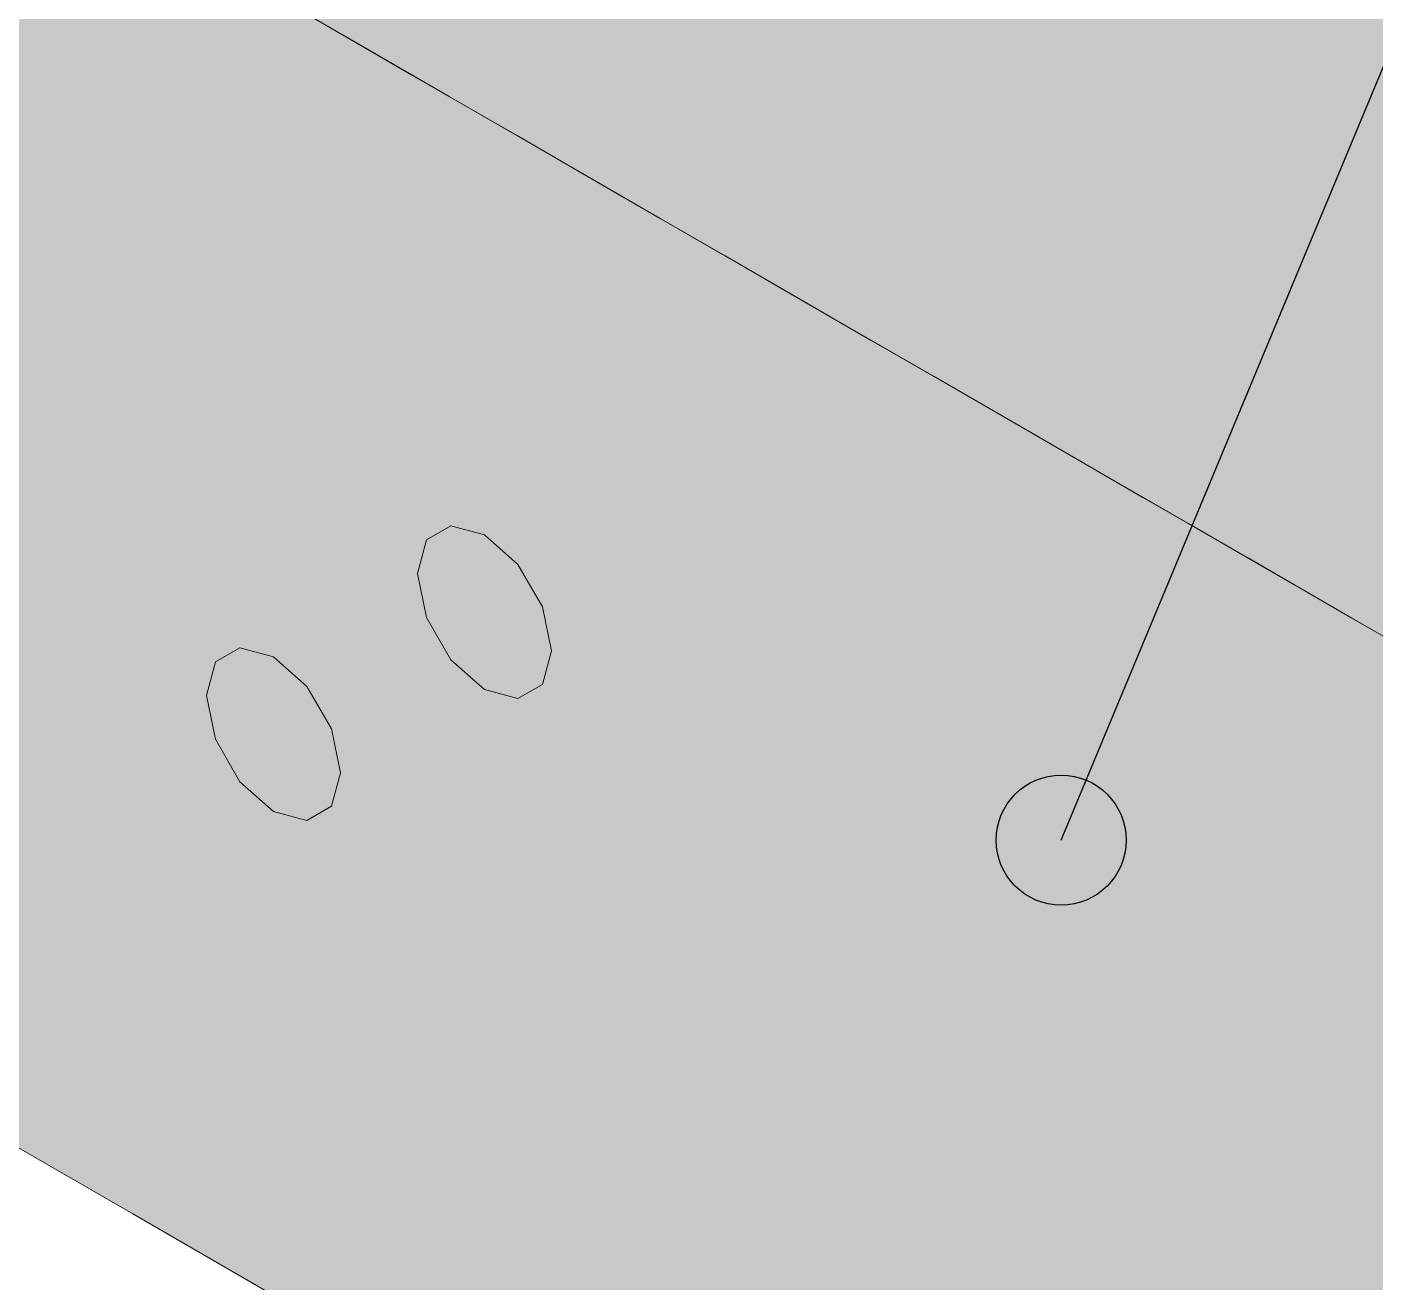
# Model space of a CAD drawing. Header units: metres. Extents: x 349021 to 349543, y 9281040 to 9281959.
# Drawn here: x 349202.7938 to 349202.9598, y 9281042.1886 to 9281042.3431 of the extents above; entities that cross this region are included whole.
import ezdxf

# ---------------------------------------------------------------- set-up
doc = ezdxf.new("R2010")
doc.units = ezdxf.units.M
doc.header["$LTSCALE"] = 0.25
doc.layers.add('ISO-3D', color=7, linetype='CONTINUOUS', lineweight=13)
doc.layers.add('ISO-3D-ARISTAS', color=250, linetype='CONTINUOUS', lineweight=13)
doc.layers.add('LLAMADAS-NUM', color=30, linetype='CONTINUOUS', lineweight=25, true_color=0xc05014)

msp = doc.modelspace()

# ---------------------------------------------------------------- linework, layer by layer
at = {"layer": 'ISO-3D', "true_color": 0xafa288}
for points in [[(349202.7938, 9281042.3495), (349202.80679, 9281042.342), (349202.7938, 9281042.3645), (349202.80679, 9281042.357)], [(349202.78081, 9281042.342), (349202.7938, 9281042.3345), (349202.78081, 9281042.357), (349202.7938, 9281042.3495)], [(349202.80679, 9281042.342), (349202.81978, 9281042.3345), (349202.80679, 9281042.357), (349202.81978, 9281042.3495)], [(349202.7938, 9281042.3345), (349202.80679, 9281042.327), (349202.7938, 9281042.3495), (349202.80679, 9281042.342)], [(349202.81978, 9281042.3345), (349202.83277, 9281042.327), (349202.81978, 9281042.3495), (349202.83277, 9281042.342)], [(349202.78081, 9281042.327), (349202.7938, 9281042.3195), (349202.78081, 9281042.342), (349202.7938, 9281042.3345)], [(349202.80679, 9281042.327), (349202.81978, 9281042.3195), (349202.80679, 9281042.342), (349202.81978, 9281042.3345)], [(349202.83277, 9281042.327), (349202.84576, 9281042.3195), (349202.83277, 9281042.342), (349202.84576, 9281042.3345)], [(349202.7938, 9281042.3195), (349202.80679, 9281042.312), (349202.7938, 9281042.3345), (349202.80679, 9281042.327)], [(349202.81978, 9281042.3195), (349202.83277, 9281042.312), (349202.81978, 9281042.3345), (349202.83277, 9281042.327)], [(349202.84576, 9281042.3195), (349202.85875, 9281042.312), (349202.84576, 9281042.3345), (349202.85875, 9281042.327)], [(349202.78081, 9281042.312), (349202.7938, 9281042.3045), (349202.78081, 9281042.327), (349202.7938, 9281042.3195)], [(349202.80679, 9281042.312), (349202.81978, 9281042.3045), (349202.80679, 9281042.327), (349202.81978, 9281042.3195)], [(349202.83277, 9281042.312), (349202.84576, 9281042.3045), (349202.83277, 9281042.327), (349202.84576, 9281042.3195)], [(349202.85875, 9281042.312), (349202.87174, 9281042.3045), (349202.85875, 9281042.327), (349202.87174, 9281042.3195)], [(349202.7938, 9281042.3045), (349202.80679, 9281042.297), (349202.7938, 9281042.3195), (349202.80679, 9281042.312)], [(349202.81978, 9281042.3045), (349202.83277, 9281042.297), (349202.81978, 9281042.3195), (349202.83277, 9281042.312)], [(349202.84576, 9281042.3045), (349202.85875, 9281042.297), (349202.84576, 9281042.3195), (349202.85875, 9281042.312)], [(349202.87174, 9281042.3045), (349202.88473, 9281042.297), (349202.87174, 9281042.3195), (349202.88473, 9281042.312)], [(349202.78081, 9281042.29771), (349202.7938, 9281042.29021), (349202.78081, 9281042.312), (349202.7938, 9281042.3045)], [(349202.80679, 9281042.297), (349202.81978, 9281042.2895), (349202.80679, 9281042.312), (349202.81978, 9281042.3045)], [(349202.83277, 9281042.297), (349202.84576, 9281042.2895), (349202.83277, 9281042.312), (349202.84576, 9281042.3045)], [(349202.85875, 9281042.297), (349202.87174, 9281042.2895), (349202.85875, 9281042.312), (349202.87174, 9281042.3045)], [(349202.88473, 9281042.297), (349202.89772, 9281042.2895), (349202.88473, 9281042.312), (349202.89772, 9281042.3045)], [(349202.7938, 9281042.29021), (349202.80679, 9281042.28271), (349202.7938, 9281042.3045), (349202.80679, 9281042.297)], [(349202.81978, 9281042.2895), (349202.83277, 9281042.282), (349202.81978, 9281042.3045), (349202.83277, 9281042.297)], [(349202.84576, 9281042.2895), (349202.85875, 9281042.282), (349202.84576, 9281042.3045), (349202.85875, 9281042.297)], [(349202.87174, 9281042.2895), (349202.88473, 9281042.282), (349202.87174, 9281042.3045), (349202.88473, 9281042.297)], [(349202.89772, 9281042.2895), (349202.91071, 9281042.282), (349202.89772, 9281042.3045), (349202.91071, 9281042.297)], [(349202.78081, 9281042.28343), (349202.7938, 9281042.27593), (349202.78081, 9281042.29771), (349202.7938, 9281042.29021)], [(349202.80679, 9281042.28271), (349202.81978, 9281042.27521), (349202.80679, 9281042.297), (349202.81978, 9281042.2895)], [(349202.83277, 9281042.282), (349202.84576, 9281042.2745), (349202.83277, 9281042.297), (349202.84576, 9281042.2895)], [(349202.85875, 9281042.282), (349202.87174, 9281042.2745), (349202.85875, 9281042.297), (349202.87174, 9281042.2895)], [(349202.88473, 9281042.282), (349202.89772, 9281042.2745), (349202.88473, 9281042.297), (349202.89772, 9281042.2895)], [(349202.91071, 9281042.282), (349202.9237, 9281042.2745), (349202.91071, 9281042.297), (349202.9237, 9281042.2895)], [(349202.7938, 9281042.27593), (349202.80679, 9281042.26843), (349202.7938, 9281042.29021), (349202.80679, 9281042.28271)], [(349202.81978, 9281042.27521), (349202.83277, 9281042.26771), (349202.81978, 9281042.2895), (349202.83277, 9281042.282)], [(349202.84576, 9281042.2745), (349202.85875, 9281042.267), (349202.84576, 9281042.2895), (349202.85875, 9281042.282)], [(349202.87174, 9281042.2745), (349202.88473, 9281042.267), (349202.87174, 9281042.2895), (349202.88473, 9281042.282)], [(349202.89772, 9281042.2745), (349202.91071, 9281042.267), (349202.89772, 9281042.2895), (349202.91071, 9281042.282)], [(349202.9237, 9281042.2745), (349202.93669, 9281042.267), (349202.9237, 9281042.2895), (349202.93669, 9281042.282)], [(349202.78081, 9281042.26914), (349202.7938, 9281042.26164), (349202.78081, 9281042.28343), (349202.7938, 9281042.27593)], [(349202.80679, 9281042.26843), (349202.81978, 9281042.26093), (349202.80679, 9281042.28271), (349202.81978, 9281042.27521)], [(349202.83277, 9281042.26771), (349202.84576, 9281042.26021), (349202.83277, 9281042.282), (349202.84576, 9281042.2745)], [(349202.85875, 9281042.267), (349202.87174, 9281042.2595), (349202.85875, 9281042.282), (349202.87174, 9281042.2745)], [(349202.88473, 9281042.267), (349202.89772, 9281042.2595), (349202.88473, 9281042.282), (349202.89772, 9281042.2745)], [(349202.91071, 9281042.267), (349202.9237, 9281042.2595), (349202.91071, 9281042.282), (349202.9237, 9281042.2745)], [(349202.93669, 9281042.267), (349202.94969, 9281042.2595), (349202.93669, 9281042.282), (349202.94969, 9281042.2745)], [(349202.7938, 9281042.26164), (349202.80679, 9281042.25414), (349202.7938, 9281042.27593), (349202.80679, 9281042.26843)], [(349202.81978, 9281042.26093), (349202.83277, 9281042.25343), (349202.81978, 9281042.27521), (349202.83277, 9281042.26771)], [(349202.84576, 9281042.26021), (349202.85875, 9281042.25271), (349202.84576, 9281042.2745), (349202.85875, 9281042.267)], [(349202.87174, 9281042.2595), (349202.88473, 9281042.252), (349202.87174, 9281042.2745), (349202.88473, 9281042.267)], [(349202.89772, 9281042.2595), (349202.91071, 9281042.252), (349202.89772, 9281042.2745), (349202.91071, 9281042.267)], [(349202.9237, 9281042.2595), (349202.93669, 9281042.252), (349202.9237, 9281042.2745), (349202.93669, 9281042.267)], [(349202.94969, 9281042.2595), (349202.96268, 9281042.252), (349202.94969, 9281042.2745), (349202.96268, 9281042.267)], [(349202.78081, 9281042.25486), (349202.7938, 9281042.24736), (349202.78081, 9281042.26914), (349202.7938, 9281042.26164)], [(349202.80679, 9281042.25414), (349202.81978, 9281042.24664), (349202.80679, 9281042.26843), (349202.81978, 9281042.26093)], [(349202.83277, 9281042.25343), (349202.84576, 9281042.24593), (349202.83277, 9281042.26771), (349202.84576, 9281042.26021)], [(349202.85875, 9281042.25271), (349202.87174, 9281042.24521), (349202.85875, 9281042.267), (349202.87174, 9281042.2595)], [(349202.88473, 9281042.252), (349202.89772, 9281042.2445), (349202.88473, 9281042.267), (349202.89772, 9281042.2595)], [(349202.91071, 9281042.252), (349202.9237, 9281042.2445), (349202.91071, 9281042.267), (349202.9237, 9281042.2595)], [(349202.93669, 9281042.252), (349202.94969, 9281042.2445), (349202.93669, 9281042.267), (349202.94969, 9281042.2595)], [(349202.7938, 9281042.24736), (349202.80679, 9281042.23986), (349202.7938, 9281042.26164), (349202.80679, 9281042.25414)], [(349202.81978, 9281042.24664), (349202.83277, 9281042.23914), (349202.81978, 9281042.26093), (349202.83277, 9281042.25343)], [(349202.84576, 9281042.24593), (349202.85875, 9281042.23843), (349202.84576, 9281042.26021), (349202.85875, 9281042.25271)], [(349202.87174, 9281042.24521), (349202.88473, 9281042.23771), (349202.87174, 9281042.2595), (349202.88473, 9281042.252)], [(349202.89772, 9281042.2445), (349202.91071, 9281042.237), (349202.89772, 9281042.2595), (349202.91071, 9281042.252)], [(349202.9237, 9281042.2445), (349202.93669, 9281042.237), (349202.9237, 9281042.2595), (349202.93669, 9281042.252)], [(349202.94969, 9281042.2445), (349202.96268, 9281042.237), (349202.94969, 9281042.2595), (349202.96268, 9281042.252)], [(349202.78081, 9281042.24057), (349202.7938, 9281042.23307), (349202.78081, 9281042.25486), (349202.7938, 9281042.24736)], [(349202.80679, 9281042.23986), (349202.81978, 9281042.23236), (349202.80679, 9281042.25414), (349202.81978, 9281042.24664)], [(349202.83277, 9281042.23914), (349202.84576, 9281042.23164), (349202.83277, 9281042.25343), (349202.84576, 9281042.24593)], [(349202.85875, 9281042.23843), (349202.87174, 9281042.23093), (349202.85875, 9281042.25271), (349202.87174, 9281042.24521)], [(349202.88473, 9281042.23771), (349202.89772, 9281042.23021), (349202.88473, 9281042.252), (349202.89772, 9281042.2445)], [(349202.91071, 9281042.237), (349202.9237, 9281042.2295), (349202.91071, 9281042.252), (349202.9237, 9281042.2445)], [(349202.93669, 9281042.237), (349202.94969, 9281042.2295), (349202.93669, 9281042.252), (349202.94969, 9281042.2445)], [(349202.7938, 9281042.23307), (349202.80679, 9281042.22557), (349202.7938, 9281042.24736), (349202.80679, 9281042.23986)], [(349202.81978, 9281042.23236), (349202.83277, 9281042.22486), (349202.81978, 9281042.24664), (349202.83277, 9281042.23914)], [(349202.84576, 9281042.23164), (349202.85875, 9281042.22414), (349202.84576, 9281042.24593), (349202.85875, 9281042.23843)], [(349202.87174, 9281042.23093), (349202.88473, 9281042.22343), (349202.87174, 9281042.24521), (349202.88473, 9281042.23771)], [(349202.89772, 9281042.23021), (349202.91071, 9281042.22271), (349202.89772, 9281042.2445), (349202.91071, 9281042.237)], [(349202.9237, 9281042.2295), (349202.93669, 9281042.222), (349202.9237, 9281042.2445), (349202.93669, 9281042.237)], [(349202.94969, 9281042.2295), (349202.96268, 9281042.222), (349202.94969, 9281042.2445), (349202.96268, 9281042.237)], [(349202.78081, 9281042.22629), (349202.7938, 9281042.21879), (349202.78081, 9281042.24057), (349202.7938, 9281042.23307)], [(349202.80679, 9281042.22557), (349202.81978, 9281042.21807), (349202.80679, 9281042.23986), (349202.81978, 9281042.23236)], [(349202.83277, 9281042.22486), (349202.84576, 9281042.21736), (349202.83277, 9281042.23914), (349202.84576, 9281042.23164)], [(349202.85875, 9281042.22414), (349202.87174, 9281042.21664), (349202.85875, 9281042.23843), (349202.87174, 9281042.23093)], [(349202.88473, 9281042.22343), (349202.89772, 9281042.21593), (349202.88473, 9281042.23771), (349202.89772, 9281042.23021)], [(349202.91071, 9281042.22271), (349202.9237, 9281042.21521), (349202.91071, 9281042.237), (349202.9237, 9281042.2295)], [(349202.93669, 9281042.222), (349202.94969, 9281042.2145), (349202.93669, 9281042.237), (349202.94969, 9281042.2295)], [(349202.7938, 9281042.21879), (349202.80679, 9281042.21129), (349202.7938, 9281042.23307), (349202.80679, 9281042.22557)], [(349202.81978, 9281042.21807), (349202.83277, 9281042.21057), (349202.81978, 9281042.23236), (349202.83277, 9281042.22486)], [(349202.84576, 9281042.21736), (349202.85875, 9281042.20986), (349202.84576, 9281042.23164), (349202.85875, 9281042.22414)], [(349202.87174, 9281042.21664), (349202.88473, 9281042.20914), (349202.87174, 9281042.23093), (349202.88473, 9281042.22343)], [(349202.89772, 9281042.21593), (349202.91071, 9281042.20843), (349202.89772, 9281042.23021), (349202.91071, 9281042.22271)], [(349202.9237, 9281042.21521), (349202.93669, 9281042.20771), (349202.9237, 9281042.2295), (349202.93669, 9281042.222)], [(349202.94969, 9281042.2145), (349202.96268, 9281042.207), (349202.94969, 9281042.2295), (349202.96268, 9281042.222)], [(349202.78081, 9281042.212), (349202.7938, 9281042.2045), (349202.78081, 9281042.22629), (349202.7938, 9281042.21879)], [(349202.80679, 9281042.21129), (349202.81978, 9281042.20379), (349202.80679, 9281042.22557), (349202.81978, 9281042.21807)], [(349202.83277, 9281042.21057), (349202.84576, 9281042.20307), (349202.83277, 9281042.22486), (349202.84576, 9281042.21736)], [(349202.85875, 9281042.20986), (349202.87174, 9281042.20236), (349202.85875, 9281042.22414), (349202.87174, 9281042.21664)], [(349202.88473, 9281042.20914), (349202.89772, 9281042.20164), (349202.88473, 9281042.22343), (349202.89772, 9281042.21593)], [(349202.91071, 9281042.20843), (349202.9237, 9281042.20093), (349202.91071, 9281042.22271), (349202.9237, 9281042.21521)], [(349202.93669, 9281042.20771), (349202.94969, 9281042.20021), (349202.93669, 9281042.222), (349202.94969, 9281042.2145)], [(349202.7938, 9281042.2045), (349202.80679, 9281042.197), (349202.7938, 9281042.21879), (349202.80679, 9281042.21129)], [(349202.81978, 9281042.20379), (349202.83277, 9281042.19629), (349202.81978, 9281042.21807), (349202.83277, 9281042.21057)], [(349202.84576, 9281042.20307), (349202.85875, 9281042.19557), (349202.84576, 9281042.21736), (349202.85875, 9281042.20986)], [(349202.87174, 9281042.20236), (349202.88473, 9281042.19486), (349202.87174, 9281042.21664), (349202.88473, 9281042.20914)], [(349202.89772, 9281042.20164), (349202.91071, 9281042.19414), (349202.89772, 9281042.21593), (349202.91071, 9281042.20843)], [(349202.9237, 9281042.20093), (349202.93669, 9281042.19343), (349202.9237, 9281042.21521), (349202.93669, 9281042.20771)], [(349202.94969, 9281042.20021), (349202.96268, 9281042.19271), (349202.94969, 9281042.2145), (349202.96268, 9281042.207)], [(349202.80679, 9281042.197), (349202.81978, 9281042.1895), (349202.80679, 9281042.21129), (349202.81978, 9281042.20379)], [(349202.83277, 9281042.19629), (349202.84576, 9281042.18879), (349202.83277, 9281042.21057), (349202.84576, 9281042.20307)], [(349202.85875, 9281042.19557), (349202.87174, 9281042.18807), (349202.85875, 9281042.20986), (349202.87174, 9281042.20236)], [(349202.88473, 9281042.19486), (349202.89772, 9281042.18736), (349202.88473, 9281042.20914), (349202.89772, 9281042.20164)], [(349202.91071, 9281042.19414), (349202.9237, 9281042.18664), (349202.91071, 9281042.20843), (349202.9237, 9281042.20093)], [(349202.93669, 9281042.19343), (349202.94969, 9281042.18593), (349202.93669, 9281042.20771), (349202.94969, 9281042.20021)], [(349202.81978, 9281042.1895), (349202.83277, 9281042.182), (349202.81978, 9281042.20379), (349202.83277, 9281042.19629)], [(349202.84576, 9281042.18879), (349202.85875, 9281042.18129), (349202.84576, 9281042.20307), (349202.85875, 9281042.19557)], [(349202.87174, 9281042.18807), (349202.88473, 9281042.18057), (349202.87174, 9281042.20236), (349202.88473, 9281042.19486)], [(349202.89772, 9281042.18736), (349202.91071, 9281042.17986), (349202.89772, 9281042.20164), (349202.91071, 9281042.19414)], [(349202.9237, 9281042.18664), (349202.93669, 9281042.17914), (349202.9237, 9281042.20093), (349202.93669, 9281042.19343)], [(349202.94969, 9281042.18593), (349202.96268, 9281042.17843), (349202.94969, 9281042.20021), (349202.96268, 9281042.19271)], [(349202.83277, 9281042.182), (349202.84576, 9281042.1745), (349202.83277, 9281042.19629), (349202.84576, 9281042.18879)], [(349202.85875, 9281042.18129), (349202.87174, 9281042.17379), (349202.85875, 9281042.19557), (349202.87174, 9281042.18807)], [(349202.88473, 9281042.18057), (349202.89772, 9281042.17307), (349202.88473, 9281042.19486), (349202.89772, 9281042.18736)], [(349202.91071, 9281042.17986), (349202.9237, 9281042.17236), (349202.91071, 9281042.19414), (349202.9237, 9281042.18664)], [(349202.93669, 9281042.17914), (349202.94969, 9281042.17164), (349202.93669, 9281042.19343), (349202.94969, 9281042.18593)], [(349202.84576, 9281042.1745), (349202.85875, 9281042.167), (349202.84576, 9281042.18879), (349202.85875, 9281042.18129)]]:
    msp.add_solid(points, dxfattribs=at)
at = {"layer": 'ISO-3D', "true_color": 0x9e9c96}
for points in [[(349202.79317, 9281042.35413), (349202.80616, 9281042.34663), (349202.78024, 9281042.34667), (349202.79323, 9281042.33917)], [(349202.81908, 9281042.3541), (349202.83207, 9281042.3466), (349202.80616, 9281042.34663), (349202.81915, 9281042.33913)], [(349202.845, 9281042.35406), (349202.85799, 9281042.34656), (349202.83207, 9281042.3466), (349202.84507, 9281042.3391)], [(349202.87092, 9281042.35402), (349202.88391, 9281042.34652), (349202.85799, 9281042.34656), (349202.87098, 9281042.33906)], [(349202.89684, 9281042.35399), (349202.90983, 9281042.34649), (349202.88391, 9281042.34652), (349202.8969, 9281042.33902)], [(349202.92275, 9281042.35395), (349202.93574, 9281042.34645), (349202.90983, 9281042.34649), (349202.92282, 9281042.33899)], [(349202.94867, 9281042.35391), (349202.96166, 9281042.34641), (349202.93574, 9281042.34645), (349202.94873, 9281042.33895)], [(349202.84101, 9281042.35191), (349202.85387, 9281042.34448), (349202.82831, 9281042.34458), (349202.84117, 9281042.33715)], [(349202.86657, 9281042.35182), (349202.87943, 9281042.34439), (349202.85387, 9281042.34448), (349202.86673, 9281042.33706)], [(349202.89213, 9281042.35173), (349202.90499, 9281042.3443), (349202.87943, 9281042.34439), (349202.89229, 9281042.33697)], [(349202.91769, 9281042.35164), (349202.93055, 9281042.34421), (349202.90499, 9281042.3443), (349202.91785, 9281042.33688)], [(349202.94326, 9281042.35155), (349202.95611, 9281042.34412), (349202.93055, 9281042.34421), (349202.94341, 9281042.33679)], [(349202.96882, 9281042.35145), (349202.98168, 9281042.34403), (349202.95611, 9281042.34412), (349202.96897, 9281042.3367)], [(349202.80616, 9281042.34663), (349202.81915, 9281042.33913), (349202.79323, 9281042.33917), (349202.80622, 9281042.33167)], [(349202.83207, 9281042.3466), (349202.84507, 9281042.3391), (349202.81915, 9281042.33913), (349202.83214, 9281042.33163)], [(349202.85799, 9281042.34656), (349202.87098, 9281042.33906), (349202.84507, 9281042.3391), (349202.85806, 9281042.3316)], [(349202.88391, 9281042.34652), (349202.8969, 9281042.33902), (349202.87098, 9281042.33906), (349202.88397, 9281042.33156)], [(349202.90983, 9281042.34649), (349202.92282, 9281042.33899), (349202.8969, 9281042.33902), (349202.90989, 9281042.33152)], [(349202.93574, 9281042.34645), (349202.94873, 9281042.33895), (349202.92282, 9281042.33899), (349202.93581, 9281042.33149)], [(349202.96166, 9281042.34641), (349202.97465, 9281042.33891), (349202.94873, 9281042.33895), (349202.96173, 9281042.33145)], [(349202.85387, 9281042.34448), (349202.86673, 9281042.33706), (349202.84117, 9281042.33715), (349202.85403, 9281042.32973)], [(349202.87943, 9281042.34439), (349202.89229, 9281042.33697), (349202.86673, 9281042.33706), (349202.87959, 9281042.32964)], [(349202.90499, 9281042.3443), (349202.91785, 9281042.33688), (349202.89229, 9281042.33697), (349202.90515, 9281042.32955)], [(349202.93055, 9281042.34421), (349202.94341, 9281042.33679), (349202.91785, 9281042.33688), (349202.93071, 9281042.32945)], [(349202.95611, 9281042.34412), (349202.96897, 9281042.3367), (349202.94341, 9281042.33679), (349202.95627, 9281042.32936)], [(349202.79323, 9281042.33917), (349202.80622, 9281042.33167), (349202.7803, 9281042.33171), (349202.79329, 9281042.32421)], [(349202.81915, 9281042.33913), (349202.83214, 9281042.33163), (349202.80622, 9281042.33167), (349202.81921, 9281042.32417)], [(349202.84507, 9281042.3391), (349202.85806, 9281042.3316), (349202.83214, 9281042.33163), (349202.84513, 9281042.32413)], [(349202.87098, 9281042.33906), (349202.88397, 9281042.33156), (349202.85806, 9281042.3316), (349202.87105, 9281042.3241)], [(349202.8969, 9281042.33902), (349202.90989, 9281042.33152), (349202.88397, 9281042.33156), (349202.89696, 9281042.32406)], [(349202.92282, 9281042.33899), (349202.93581, 9281042.33149), (349202.90989, 9281042.33152), (349202.92288, 9281042.32402)], [(349202.94873, 9281042.33895), (349202.96173, 9281042.33145), (349202.93581, 9281042.33149), (349202.9488, 9281042.32399)], [(349202.86673, 9281042.33706), (349202.87959, 9281042.32964), (349202.85403, 9281042.32973), (349202.86689, 9281042.3223)], [(349202.89229, 9281042.33697), (349202.90515, 9281042.32955), (349202.87959, 9281042.32964), (349202.89245, 9281042.32221)], [(349202.91785, 9281042.33688), (349202.93071, 9281042.32945), (349202.90515, 9281042.32955), (349202.91801, 9281042.32212)], [(349202.94341, 9281042.33679), (349202.95627, 9281042.32936), (349202.93071, 9281042.32945), (349202.94357, 9281042.32203)], [(349202.96897, 9281042.3367), (349202.98183, 9281042.32927), (349202.95627, 9281042.32936), (349202.96913, 9281042.32194)], [(349202.80622, 9281042.33167), (349202.81921, 9281042.32417), (349202.79329, 9281042.32421), (349202.80628, 9281042.31671)], [(349202.83214, 9281042.33163), (349202.84513, 9281042.32413), (349202.81921, 9281042.32417), (349202.8322, 9281042.31667)], [(349202.85806, 9281042.3316), (349202.87105, 9281042.3241), (349202.84513, 9281042.32413), (349202.85812, 9281042.31663)], [(349202.88397, 9281042.33156), (349202.89696, 9281042.32406), (349202.87105, 9281042.3241), (349202.88404, 9281042.3166)], [(349202.90989, 9281042.33152), (349202.92288, 9281042.32402), (349202.89696, 9281042.32406), (349202.90995, 9281042.31656)], [(349202.93581, 9281042.33149), (349202.9488, 9281042.32399), (349202.92288, 9281042.32402), (349202.93587, 9281042.31652)], [(349202.96173, 9281042.33145), (349202.97472, 9281042.32395), (349202.9488, 9281042.32399), (349202.96179, 9281042.31649)], [(349202.87959, 9281042.32964), (349202.89245, 9281042.32221), (349202.86689, 9281042.3223), (349202.87975, 9281042.31488)], [(349202.90515, 9281042.32955), (349202.91801, 9281042.32212), (349202.89245, 9281042.32221), (349202.90531, 9281042.31479)], [(349202.93071, 9281042.32945), (349202.94357, 9281042.32203), (349202.91801, 9281042.32212), (349202.93087, 9281042.3147)], [(349202.95627, 9281042.32936), (349202.96913, 9281042.32194), (349202.94357, 9281042.32203), (349202.95643, 9281042.31461)], [(349202.79329, 9281042.32421), (349202.80628, 9281042.31671), (349202.78037, 9281042.31674), (349202.79336, 9281042.30924)], [(349202.81921, 9281042.32417), (349202.8322, 9281042.31667), (349202.80628, 9281042.31671), (349202.81927, 9281042.30921)], [(349202.84513, 9281042.32413), (349202.85812, 9281042.31663), (349202.8322, 9281042.31667), (349202.84519, 9281042.30917)], [(349202.87105, 9281042.3241), (349202.88404, 9281042.3166), (349202.85812, 9281042.31663), (349202.87111, 9281042.30913)], [(349202.89696, 9281042.32406), (349202.90995, 9281042.31656), (349202.88404, 9281042.3166), (349202.89703, 9281042.3091)], [(349202.92288, 9281042.32402), (349202.93587, 9281042.31652), (349202.90995, 9281042.31656), (349202.92294, 9281042.30906)], [(349202.9488, 9281042.32399), (349202.96179, 9281042.31649), (349202.93587, 9281042.31652), (349202.94886, 9281042.30902)], [(349202.89245, 9281042.32221), (349202.90531, 9281042.31479), (349202.87975, 9281042.31488), (349202.89261, 9281042.30745)], [(349202.91801, 9281042.32212), (349202.93087, 9281042.3147), (349202.90531, 9281042.31479), (349202.91817, 9281042.30736)], [(349202.94357, 9281042.32203), (349202.95643, 9281042.31461), (349202.93087, 9281042.3147), (349202.94373, 9281042.30727)], [(349202.96913, 9281042.32194), (349202.98199, 9281042.31452), (349202.95643, 9281042.31461), (349202.96929, 9281042.30718)], [(349202.80628, 9281042.31671), (349202.81927, 9281042.30921), (349202.79336, 9281042.30924), (349202.80635, 9281042.30174)], [(349202.8322, 9281042.31667), (349202.84519, 9281042.30917), (349202.81927, 9281042.30921), (349202.83226, 9281042.30171)], [(349202.85812, 9281042.31663), (349202.87111, 9281042.30913), (349202.84519, 9281042.30917), (349202.85818, 9281042.30167)], [(349202.88404, 9281042.3166), (349202.89703, 9281042.3091), (349202.87111, 9281042.30913), (349202.8841, 9281042.30163)], [(349202.90995, 9281042.31656), (349202.92294, 9281042.30906), (349202.89703, 9281042.3091), (349202.91002, 9281042.3016)], [(349202.93587, 9281042.31652), (349202.94886, 9281042.30902), (349202.92294, 9281042.30906), (349202.93593, 9281042.30156)], [(349202.96179, 9281042.31649), (349202.97478, 9281042.30899), (349202.94886, 9281042.30902), (349202.96185, 9281042.30152)], [(349202.90531, 9281042.31479), (349202.91817, 9281042.30736), (349202.89261, 9281042.30745), (349202.90547, 9281042.30003)], [(349202.93087, 9281042.3147), (349202.94373, 9281042.30727), (349202.91817, 9281042.30736), (349202.93103, 9281042.29994)], [(349202.95643, 9281042.31461), (349202.96929, 9281042.30718), (349202.94373, 9281042.30727), (349202.95659, 9281042.29985)], [(349202.79336, 9281042.30924), (349202.80635, 9281042.30174), (349202.78043, 9281042.30178), (349202.79342, 9281042.29428)], [(349202.81927, 9281042.30921), (349202.83226, 9281042.30171), (349202.80635, 9281042.30174), (349202.81934, 9281042.29424)], [(349202.84519, 9281042.30917), (349202.85818, 9281042.30167), (349202.83226, 9281042.30171), (349202.84526, 9281042.29421)], [(349202.87111, 9281042.30913), (349202.8841, 9281042.30163), (349202.85818, 9281042.30167), (349202.87117, 9281042.29417)], [(349202.89703, 9281042.3091), (349202.91002, 9281042.3016), (349202.8841, 9281042.30163), (349202.89709, 9281042.29413)], [(349202.92294, 9281042.30906), (349202.93593, 9281042.30156), (349202.91002, 9281042.3016), (349202.92301, 9281042.2941)], [(349202.94886, 9281042.30902), (349202.96185, 9281042.30152), (349202.93593, 9281042.30156), (349202.94892, 9281042.29406)], [(349202.91817, 9281042.30736), (349202.93103, 9281042.29994), (349202.90547, 9281042.30003), (349202.91832, 9281042.29261)], [(349202.94373, 9281042.30727), (349202.95659, 9281042.29985), (349202.93103, 9281042.29994), (349202.94389, 9281042.29252)], [(349202.96929, 9281042.30718), (349202.98215, 9281042.29976), (349202.95659, 9281042.29985), (349202.96945, 9281042.29242)], [(349202.80635, 9281042.30174), (349202.81934, 9281042.29424), (349202.79342, 9281042.29428), (349202.80641, 9281042.28678)], [(349202.83226, 9281042.30171), (349202.84526, 9281042.29421), (349202.81934, 9281042.29424), (349202.83233, 9281042.28674)], [(349202.85818, 9281042.30167), (349202.87117, 9281042.29417), (349202.84526, 9281042.29421), (349202.85825, 9281042.28671)], [(349202.8841, 9281042.30163), (349202.89709, 9281042.29413), (349202.87117, 9281042.29417), (349202.88416, 9281042.28667)], [(349202.91002, 9281042.3016), (349202.92301, 9281042.2941), (349202.89709, 9281042.29413), (349202.91008, 9281042.28663)], [(349202.93593, 9281042.30156), (349202.94892, 9281042.29406), (349202.92301, 9281042.2941), (349202.936, 9281042.2866)], [(349202.96185, 9281042.30152), (349202.97484, 9281042.29402), (349202.94892, 9281042.29406), (349202.96192, 9281042.28656)], [(349202.93103, 9281042.29994), (349202.94389, 9281042.29252), (349202.91832, 9281042.29261), (349202.93118, 9281042.28518)], [(349202.95659, 9281042.29985), (349202.96945, 9281042.29242), (349202.94389, 9281042.29252), (349202.95674, 9281042.28509)], [(349202.79342, 9281042.29428), (349202.80641, 9281042.28678), (349202.78049, 9281042.28682), (349202.79348, 9281042.27932)], [(349202.81934, 9281042.29424), (349202.83233, 9281042.28674), (349202.80641, 9281042.28678), (349202.8194, 9281042.27928)], [(349202.84526, 9281042.29421), (349202.85825, 9281042.28671), (349202.83233, 9281042.28674), (349202.84532, 9281042.27924)], [(349202.87117, 9281042.29417), (349202.88416, 9281042.28667), (349202.85825, 9281042.28671), (349202.87124, 9281042.27921)], [(349202.89709, 9281042.29413), (349202.91008, 9281042.28663), (349202.88416, 9281042.28667), (349202.89715, 9281042.27917)], [(349202.92301, 9281042.2941), (349202.936, 9281042.2866), (349202.91008, 9281042.28663), (349202.92307, 9281042.27913)], [(349202.94892, 9281042.29406), (349202.96192, 9281042.28656), (349202.936, 9281042.2866), (349202.94899, 9281042.2791)], [(349202.94389, 9281042.29252), (349202.95674, 9281042.28509), (349202.93118, 9281042.28518), (349202.94404, 9281042.27776)], [(349202.96945, 9281042.29242), (349202.98231, 9281042.285), (349202.95674, 9281042.28509), (349202.9696, 9281042.27767)], [(349202.80641, 9281042.28678), (349202.8194, 9281042.27928), (349202.79348, 9281042.27932), (349202.80647, 9281042.27182)], [(349202.83233, 9281042.28674), (349202.84532, 9281042.27924), (349202.8194, 9281042.27928), (349202.83239, 9281042.27178)], [(349202.85825, 9281042.28671), (349202.87124, 9281042.27921), (349202.84532, 9281042.27924), (349202.85831, 9281042.27174)], [(349202.88416, 9281042.28667), (349202.89715, 9281042.27917), (349202.87124, 9281042.27921), (349202.88423, 9281042.27171)], [(349202.91008, 9281042.28663), (349202.92307, 9281042.27913), (349202.89715, 9281042.27917), (349202.91014, 9281042.27167)], [(349202.936, 9281042.2866), (349202.94899, 9281042.2791), (349202.92307, 9281042.27913), (349202.93606, 9281042.27163)], [(349202.96192, 9281042.28656), (349202.97491, 9281042.27906), (349202.94899, 9281042.2791), (349202.96198, 9281042.2716)], [(349202.95674, 9281042.28509), (349202.9696, 9281042.27767), (349202.94404, 9281042.27776), (349202.9569, 9281042.27033)], [(349202.79348, 9281042.27932), (349202.80647, 9281042.27182), (349202.78056, 9281042.27185), (349202.79355, 9281042.26435)], [(349202.8194, 9281042.27928), (349202.83239, 9281042.27178), (349202.80647, 9281042.27182), (349202.81946, 9281042.26432)], [(349202.84532, 9281042.27924), (349202.85831, 9281042.27174), (349202.83239, 9281042.27178), (349202.84538, 9281042.26428)], [(349202.87124, 9281042.27921), (349202.88423, 9281042.27171), (349202.85831, 9281042.27174), (349202.8713, 9281042.26424)], [(349202.89715, 9281042.27917), (349202.91014, 9281042.27167), (349202.88423, 9281042.27171), (349202.89722, 9281042.26421)], [(349202.92307, 9281042.27913), (349202.93606, 9281042.27163), (349202.91014, 9281042.27167), (349202.92313, 9281042.26417)], [(349202.94899, 9281042.2791), (349202.96198, 9281042.2716), (349202.93606, 9281042.27163), (349202.94905, 9281042.26413)], [(349202.9696, 9281042.27767), (349202.98246, 9281042.27024), (349202.9569, 9281042.27033), (349202.96976, 9281042.26291)], [(349202.80647, 9281042.27182), (349202.81946, 9281042.26432), (349202.79355, 9281042.26435), (349202.80654, 9281042.25685)], [(349202.83239, 9281042.27178), (349202.84538, 9281042.26428), (349202.81946, 9281042.26432), (349202.83246, 9281042.25682)], [(349202.85831, 9281042.27174), (349202.8713, 9281042.26424), (349202.84538, 9281042.26428), (349202.85837, 9281042.25678)], [(349202.88423, 9281042.27171), (349202.89722, 9281042.26421), (349202.8713, 9281042.26424), (349202.88429, 9281042.25674)], [(349202.91014, 9281042.27167), (349202.92313, 9281042.26417), (349202.89722, 9281042.26421), (349202.91021, 9281042.25671)], [(349202.93606, 9281042.27163), (349202.94905, 9281042.26413), (349202.92313, 9281042.26417), (349202.93612, 9281042.25667)], [(349202.96198, 9281042.2716), (349202.97497, 9281042.2641), (349202.94905, 9281042.26413), (349202.96204, 9281042.25663)], [(349202.79355, 9281042.26435), (349202.80654, 9281042.25685), (349202.78062, 9281042.25689), (349202.79361, 9281042.24939)], [(349202.81946, 9281042.26432), (349202.83246, 9281042.25682), (349202.80654, 9281042.25685), (349202.81953, 9281042.24935)], [(349202.84538, 9281042.26428), (349202.85837, 9281042.25678), (349202.83246, 9281042.25682), (349202.84545, 9281042.24932)], [(349202.8713, 9281042.26424), (349202.88429, 9281042.25674), (349202.85837, 9281042.25678), (349202.87136, 9281042.24928)], [(349202.89722, 9281042.26421), (349202.91021, 9281042.25671), (349202.88429, 9281042.25674), (349202.89728, 9281042.24924)], [(349202.92313, 9281042.26417), (349202.93612, 9281042.25667), (349202.91021, 9281042.25671), (349202.9232, 9281042.24921)], [(349202.94905, 9281042.26413), (349202.96204, 9281042.25663), (349202.93612, 9281042.25667), (349202.94912, 9281042.24917)], [(349202.80654, 9281042.25685), (349202.81953, 9281042.24935), (349202.79361, 9281042.24939), (349202.8066, 9281042.24189)], [(349202.83246, 9281042.25682), (349202.84545, 9281042.24932), (349202.81953, 9281042.24935), (349202.83252, 9281042.24185)], [(349202.85837, 9281042.25678), (349202.87136, 9281042.24928), (349202.84545, 9281042.24932), (349202.85844, 9281042.24182)], [(349202.88429, 9281042.25674), (349202.89728, 9281042.24924), (349202.87136, 9281042.24928), (349202.88435, 9281042.24178)], [(349202.91021, 9281042.25671), (349202.9232, 9281042.24921), (349202.89728, 9281042.24924), (349202.91027, 9281042.24174)], [(349202.93612, 9281042.25667), (349202.94912, 9281042.24917), (349202.9232, 9281042.24921), (349202.93619, 9281042.24171)], [(349202.96204, 9281042.25663), (349202.97503, 9281042.24913), (349202.94912, 9281042.24917), (349202.96211, 9281042.24167)], [(349202.79361, 9281042.24939), (349202.8066, 9281042.24189), (349202.78068, 9281042.24193), (349202.79367, 9281042.23443)], [(349202.81953, 9281042.24935), (349202.83252, 9281042.24185), (349202.8066, 9281042.24189), (349202.81959, 9281042.23439)], [(349202.84545, 9281042.24932), (349202.85844, 9281042.24182), (349202.83252, 9281042.24185), (349202.84551, 9281042.23435)], [(349202.87136, 9281042.24928), (349202.88435, 9281042.24178), (349202.85844, 9281042.24182), (349202.87143, 9281042.23432)], [(349202.89728, 9281042.24924), (349202.91027, 9281042.24174), (349202.88435, 9281042.24178), (349202.89734, 9281042.23428)], [(349202.9232, 9281042.24921), (349202.93619, 9281042.24171), (349202.91027, 9281042.24174), (349202.92326, 9281042.23424)], [(349202.94912, 9281042.24917), (349202.96211, 9281042.24167), (349202.93619, 9281042.24171), (349202.94918, 9281042.23421)], [(349202.8066, 9281042.24189), (349202.81959, 9281042.23439), (349202.79367, 9281042.23443), (349202.80666, 9281042.22693)], [(349202.83252, 9281042.24185), (349202.84551, 9281042.23435), (349202.81959, 9281042.23439), (349202.83258, 9281042.22689)], [(349202.85844, 9281042.24182), (349202.87143, 9281042.23432), (349202.84551, 9281042.23435), (349202.8585, 9281042.22685)], [(349202.88435, 9281042.24178), (349202.89734, 9281042.23428), (349202.87143, 9281042.23432), (349202.88442, 9281042.22682)], [(349202.91027, 9281042.24174), (349202.92326, 9281042.23424), (349202.89734, 9281042.23428), (349202.91033, 9281042.22678)], [(349202.93619, 9281042.24171), (349202.94918, 9281042.23421), (349202.92326, 9281042.23424), (349202.93625, 9281042.22674)], [(349202.96211, 9281042.24167), (349202.9751, 9281042.23417), (349202.94918, 9281042.23421), (349202.96217, 9281042.22671)], [(349202.79367, 9281042.23443), (349202.80666, 9281042.22693), (349202.78075, 9281042.22696), (349202.79374, 9281042.21946)], [(349202.81959, 9281042.23439), (349202.83258, 9281042.22689), (349202.80666, 9281042.22693), (349202.81965, 9281042.21943)], [(349202.84551, 9281042.23435), (349202.8585, 9281042.22685), (349202.83258, 9281042.22689), (349202.84557, 9281042.21939)], [(349202.87143, 9281042.23432), (349202.88442, 9281042.22682), (349202.8585, 9281042.22685), (349202.87149, 9281042.21935)], [(349202.89734, 9281042.23428), (349202.91033, 9281042.22678), (349202.88442, 9281042.22682), (349202.89741, 9281042.21932)], [(349202.92326, 9281042.23424), (349202.93625, 9281042.22674), (349202.91033, 9281042.22678), (349202.92332, 9281042.21928)], [(349202.94918, 9281042.23421), (349202.96217, 9281042.22671), (349202.93625, 9281042.22674), (349202.94924, 9281042.21924)], [(349202.80666, 9281042.22693), (349202.81965, 9281042.21943), (349202.79374, 9281042.21946), (349202.80673, 9281042.21196)], [(349202.83258, 9281042.22689), (349202.84557, 9281042.21939), (349202.81965, 9281042.21943), (349202.83265, 9281042.21193)], [(349202.8585, 9281042.22685), (349202.87149, 9281042.21935), (349202.84557, 9281042.21939), (349202.85856, 9281042.21189)], [(349202.88442, 9281042.22682), (349202.89741, 9281042.21932), (349202.87149, 9281042.21935), (349202.88448, 9281042.21185)], [(349202.91033, 9281042.22678), (349202.92332, 9281042.21928), (349202.89741, 9281042.21932), (349202.9104, 9281042.21182)], [(349202.93625, 9281042.22674), (349202.94924, 9281042.21924), (349202.92332, 9281042.21928), (349202.93631, 9281042.21178)], [(349202.96217, 9281042.22671), (349202.97516, 9281042.21921), (349202.94924, 9281042.21924), (349202.96223, 9281042.21174)], [(349202.79374, 9281042.21946), (349202.80673, 9281042.21196), (349202.78081, 9281042.212), (349202.7938, 9281042.2045)], [(349202.81965, 9281042.21943), (349202.83265, 9281042.21193), (349202.80673, 9281042.21196), (349202.81972, 9281042.20446)], [(349202.84557, 9281042.21939), (349202.85856, 9281042.21189), (349202.83265, 9281042.21193), (349202.84564, 9281042.20443)], [(349202.87149, 9281042.21935), (349202.88448, 9281042.21185), (349202.85856, 9281042.21189), (349202.87155, 9281042.20439)], [(349202.89741, 9281042.21932), (349202.9104, 9281042.21182), (349202.88448, 9281042.21185), (349202.89747, 9281042.20435)], [(349202.92332, 9281042.21928), (349202.93631, 9281042.21178), (349202.9104, 9281042.21182), (349202.92339, 9281042.20432)], [(349202.94924, 9281042.21924), (349202.96223, 9281042.21174), (349202.93631, 9281042.21178), (349202.94931, 9281042.20428)], [(349202.80673, 9281042.21196), (349202.81972, 9281042.20446), (349202.7938, 9281042.2045), (349202.80679, 9281042.197)], [(349202.83265, 9281042.21193), (349202.84564, 9281042.20443), (349202.81972, 9281042.20446), (349202.83271, 9281042.19696)], [(349202.85856, 9281042.21189), (349202.87155, 9281042.20439), (349202.84564, 9281042.20443), (349202.85863, 9281042.19693)], [(349202.88448, 9281042.21185), (349202.89747, 9281042.20435), (349202.87155, 9281042.20439), (349202.88454, 9281042.19689)], [(349202.9104, 9281042.21182), (349202.92339, 9281042.20432), (349202.89747, 9281042.20435), (349202.91046, 9281042.19685)], [(349202.93631, 9281042.21178), (349202.94931, 9281042.20428), (349202.92339, 9281042.20432), (349202.93638, 9281042.19682)], [(349202.96223, 9281042.21174), (349202.97522, 9281042.20424), (349202.94931, 9281042.20428), (349202.9623, 9281042.19678)], [(349202.81972, 9281042.20446), (349202.83271, 9281042.19696), (349202.80679, 9281042.197), (349202.81978, 9281042.1895)], [(349202.84564, 9281042.20443), (349202.85863, 9281042.19693), (349202.83271, 9281042.19696), (349202.8457, 9281042.18946)], [(349202.87155, 9281042.20439), (349202.88454, 9281042.19689), (349202.85863, 9281042.19693), (349202.87162, 9281042.18943)], [(349202.89747, 9281042.20435), (349202.91046, 9281042.19685), (349202.88454, 9281042.19689), (349202.89753, 9281042.18939)], [(349202.92339, 9281042.20432), (349202.93638, 9281042.19682), (349202.91046, 9281042.19685), (349202.92345, 9281042.18935)], [(349202.94931, 9281042.20428), (349202.9623, 9281042.19678), (349202.93638, 9281042.19682), (349202.94937, 9281042.18932)], [(349202.83271, 9281042.19696), (349202.8457, 9281042.18946), (349202.81978, 9281042.1895), (349202.83277, 9281042.182)], [(349202.85863, 9281042.19693), (349202.87162, 9281042.18943), (349202.8457, 9281042.18946), (349202.85869, 9281042.18196)], [(349202.88454, 9281042.19689), (349202.89753, 9281042.18939), (349202.87162, 9281042.18943), (349202.88461, 9281042.18193)], [(349202.91046, 9281042.19685), (349202.92345, 9281042.18935), (349202.89753, 9281042.18939), (349202.91052, 9281042.18189)], [(349202.93638, 9281042.19682), (349202.94937, 9281042.18932), (349202.92345, 9281042.18935), (349202.93644, 9281042.18185)], [(349202.9623, 9281042.19678), (349202.97529, 9281042.18928), (349202.94937, 9281042.18932), (349202.96236, 9281042.18182)], [(349202.8457, 9281042.18946), (349202.85869, 9281042.18196), (349202.83277, 9281042.182), (349202.84576, 9281042.1745)], [(349202.87162, 9281042.18943), (349202.88461, 9281042.18193), (349202.85869, 9281042.18196), (349202.87168, 9281042.17446)], [(349202.89753, 9281042.18939), (349202.91052, 9281042.18189), (349202.88461, 9281042.18193), (349202.8976, 9281042.17443)], [(349202.92345, 9281042.18935), (349202.93644, 9281042.18185), (349202.91052, 9281042.18189), (349202.92351, 9281042.17439)], [(349202.94937, 9281042.18932), (349202.96236, 9281042.18182), (349202.93644, 9281042.18185), (349202.94943, 9281042.17435)]]:
    msp.add_solid(points, dxfattribs=at)
at = {"layer": 'ISO-3D', "true_color": 0x724830}
for points in [[(349202.78447, 9281042.28141), (349202.78859, 9281042.28252), (349202.86722, 9281042.23364), (349202.87134, 9281042.23474)], [(349202.78447, 9281042.26236), (349202.78034, 9281042.26126), (349202.86722, 9281042.21459), (349202.8631, 9281042.21348)], [(349202.86722, 9281042.23364), (349202.87134, 9281042.23474), (349202.94997, 9281042.18586), (349202.9541, 9281042.18696)], [(349202.86722, 9281042.21459), (349202.8631, 9281042.21348), (349202.94997, 9281042.16681), (349202.94585, 9281042.1657)]]:
    msp.add_solid(points, dxfattribs=at)
at = {"layer": 'ISO-3D', "true_color": 0x503321}
for points in [[(349202.78859, 9281042.28252), (349202.79161, 9281042.28078), (349202.87134, 9281042.23474), (349202.87436, 9281042.233)], [(349202.87134, 9281042.23474), (349202.87436, 9281042.233), (349202.9541, 9281042.18696), (349202.95712, 9281042.18522)]]:
    msp.add_solid(points, dxfattribs=at)
at = {"layer": 'ISO-3D', "true_color": 0x825336}
for points in [[(349202.78034, 9281042.27776), (349202.78447, 9281042.28141), (349202.8631, 9281042.22998), (349202.86722, 9281042.23364)], [(349202.78859, 9281042.26602), (349202.78447, 9281042.26236), (349202.87134, 9281042.21824), (349202.86722, 9281042.21459)], [(349202.8631, 9281042.22998), (349202.86722, 9281042.23364), (349202.94585, 9281042.1822), (349202.94997, 9281042.18586)], [(349202.87134, 9281042.21824), (349202.86722, 9281042.21459), (349202.9541, 9281042.17047), (349202.94997, 9281042.16681)]]:
    msp.add_solid(points, dxfattribs=at)
at = {"layer": 'ISO-3D', "true_color": 0x633f29}
for points in [[(349202.79161, 9281042.28078), (349202.79272, 9281042.27665), (349202.87436, 9281042.233), (349202.87547, 9281042.22887)], [(349202.77732, 9281042.263), (349202.77622, 9281042.26713), (349202.86008, 9281042.21522), (349202.85897, 9281042.21935)], [(349202.87436, 9281042.233), (349202.87547, 9281042.22887), (349202.95712, 9281042.18522), (349202.95822, 9281042.1811)], [(349202.86008, 9281042.21522), (349202.85897, 9281042.21935), (349202.94283, 9281042.16745), (349202.94173, 9281042.17157)]]:
    msp.add_solid(points, dxfattribs=at)
at = {"layer": 'ISO-3D', "true_color": 0x603d28}
for points in [[(349202.84295, 9281042.27994), (349202.84597, 9281042.28168), (349202.81697, 9281042.26494), (349202.81999, 9281042.26668)], [(349202.85724, 9281042.26216), (349202.85422, 9281042.26042), (349202.83126, 9281042.24716), (349202.82824, 9281042.24542)]]:
    msp.add_solid(points, dxfattribs=at)
at = {"layer": 'ISO-3D', "true_color": 0x754a31}
for points in [[(349202.84597, 9281042.28168), (349202.85009, 9281042.28057), (349202.81999, 9281042.26668), (349202.82411, 9281042.26557)], [(349202.85422, 9281042.26042), (349202.85009, 9281042.26152), (349202.82824, 9281042.24542), (349202.82411, 9281042.24652)]]:
    msp.add_solid(points, dxfattribs=at)
at = {"layer": 'ISO-3D', "true_color": 0x6f472f}
for points in [[(349202.85009, 9281042.27105), (349202.84295, 9281042.27994), (349202.84597, 9281042.28168)], [(349202.85009, 9281042.27105), (349202.84597, 9281042.28168), (349202.85009, 9281042.28057)], [(349202.85009, 9281042.27105), (349202.84184, 9281042.27581), (349202.84295, 9281042.27994)], [(349202.85009, 9281042.27105), (349202.85009, 9281042.28057), (349202.85422, 9281042.27692)], [(349202.85009, 9281042.27105), (349202.84295, 9281042.27041), (349202.84184, 9281042.27581)], [(349202.85009, 9281042.27105), (349202.85422, 9281042.27692), (349202.85724, 9281042.27169)], [(349202.85009, 9281042.27105), (349202.84597, 9281042.26518), (349202.84295, 9281042.27041)], [(349202.85009, 9281042.27105), (349202.85009, 9281042.26152), (349202.84597, 9281042.26518)], [(349202.85009, 9281042.27105), (349202.85724, 9281042.27169), (349202.85834, 9281042.26629)], [(349202.85009, 9281042.27105), (349202.85422, 9281042.26042), (349202.85009, 9281042.26152)], [(349202.85009, 9281042.27105), (349202.85724, 9281042.26216), (349202.85422, 9281042.26042)], [(349202.85009, 9281042.27105), (349202.85834, 9281042.26629), (349202.85724, 9281042.26216)], [(349202.82411, 9281042.25605), (349202.81697, 9281042.26494), (349202.81999, 9281042.26668)], [(349202.82411, 9281042.25605), (349202.81999, 9281042.26668), (349202.82411, 9281042.26557)], [(349202.82411, 9281042.25605), (349202.81586, 9281042.26081), (349202.81697, 9281042.26494)], [(349202.82411, 9281042.25605), (349202.82411, 9281042.26557), (349202.82824, 9281042.26192)], [(349202.82411, 9281042.25605), (349202.82824, 9281042.26192), (349202.83126, 9281042.25669)], [(349202.82411, 9281042.25605), (349202.81697, 9281042.25541), (349202.81586, 9281042.26081)], [(349202.82411, 9281042.25605), (349202.81999, 9281042.25018), (349202.81697, 9281042.25541)], [(349202.82411, 9281042.25605), (349202.82411, 9281042.24652), (349202.81999, 9281042.25018)], [(349202.82411, 9281042.25605), (349202.83126, 9281042.25669), (349202.83236, 9281042.25129)], [(349202.82411, 9281042.25605), (349202.82824, 9281042.24542), (349202.82411, 9281042.24652)], [(349202.82411, 9281042.25605), (349202.83126, 9281042.24716), (349202.82824, 9281042.24542)], [(349202.82411, 9281042.25605), (349202.83236, 9281042.25129), (349202.83126, 9281042.24716)]]:
    msp.add_solid(points, dxfattribs=at)
at = {"layer": 'ISO-3D', "true_color": 0x583825}
for points in [[(349202.84184, 9281042.27581), (349202.84295, 9281042.27994), (349202.81586, 9281042.26081), (349202.81697, 9281042.26494)], [(349202.85834, 9281042.26629), (349202.85724, 9281042.26216), (349202.83236, 9281042.25129), (349202.83126, 9281042.24716)], [(349202.78034, 9281042.26126), (349202.77732, 9281042.263), (349202.8631, 9281042.21348), (349202.86008, 9281042.21522)], [(349202.8631, 9281042.21348), (349202.86008, 9281042.21522), (349202.94585, 9281042.1657), (349202.94283, 9281042.16745)]]:
    msp.add_solid(points, dxfattribs=at)
at = {"layer": 'ISO-3D', "true_color": 0x7f5135}
for points in [[(349202.85009, 9281042.28057), (349202.85422, 9281042.27692), (349202.82411, 9281042.26557), (349202.82824, 9281042.26192)], [(349202.85009, 9281042.26152), (349202.84597, 9281042.26518), (349202.82411, 9281042.24652), (349202.81999, 9281042.25018)]]:
    msp.add_solid(points, dxfattribs=at)
at = {"layer": 'ISO-3D', "true_color": 0x855538}
for points in [[(349202.77732, 9281042.27253), (349202.78034, 9281042.27776), (349202.86008, 9281042.22475), (349202.8631, 9281042.22998)], [(349202.79161, 9281042.27125), (349202.78859, 9281042.26602), (349202.87436, 9281042.22347), (349202.87134, 9281042.21824)], [(349202.86008, 9281042.22475), (349202.8631, 9281042.22998), (349202.94283, 9281042.17697), (349202.94585, 9281042.1822)], [(349202.87436, 9281042.22347), (349202.87134, 9281042.21824), (349202.95712, 9281042.1757), (349202.9541, 9281042.17047)]]:
    msp.add_solid(points, dxfattribs=at)
at = {"layer": 'ISO-3D', "true_color": 0x7a4d33}
for points in [[(349202.79272, 9281042.27665), (349202.79161, 9281042.27125), (349202.87547, 9281042.22887), (349202.87436, 9281042.22347)], [(349202.77622, 9281042.26713), (349202.77732, 9281042.27253), (349202.85897, 9281042.21935), (349202.86008, 9281042.22475)], [(349202.87547, 9281042.22887), (349202.87436, 9281042.22347), (349202.95822, 9281042.1811), (349202.95712, 9281042.1757)], [(349202.85897, 9281042.21935), (349202.86008, 9281042.22475), (349202.94173, 9281042.17157), (349202.94283, 9281042.17697)]]:
    msp.add_solid(points, dxfattribs=at)
at = {"layer": 'ISO-3D', "true_color": 0x6e462e}
for points in [[(349202.84295, 9281042.27041), (349202.84184, 9281042.27581), (349202.81697, 9281042.25541), (349202.81586, 9281042.26081)], [(349202.85724, 9281042.27169), (349202.85834, 9281042.26629), (349202.83126, 9281042.25669), (349202.83236, 9281042.25129)]]:
    msp.add_solid(points, dxfattribs=at)
at = {"layer": 'ISO-3D', "true_color": 0x7d5034}
for points in [[(349202.85422, 9281042.27692), (349202.85724, 9281042.27169), (349202.82824, 9281042.26192), (349202.83126, 9281042.25669)], [(349202.84597, 9281042.26518), (349202.84295, 9281042.27041), (349202.81999, 9281042.25018), (349202.81697, 9281042.25541)]]:
    msp.add_solid(points, dxfattribs=at)
at = {"layer": 'ISO-3D-ARISTAS', "color": 250}
for p, q in [((349202.83277, 9281042.342), (349202.81978, 9281042.3495)), ((349202.84117, 9281042.33715), (349202.82831, 9281042.34458)), ((349202.84576, 9281042.3345), (349202.83277, 9281042.342)), ((349202.85403, 9281042.32973), (349202.84117, 9281042.33715)), ((349202.85875, 9281042.327), (349202.84576, 9281042.3345)), ((349202.86689, 9281042.3223), (349202.85403, 9281042.32973)), ((349202.87174, 9281042.3195), (349202.85875, 9281042.327)), ((349202.87975, 9281042.31488), (349202.86689, 9281042.3223)), ((349202.88473, 9281042.312), (349202.87174, 9281042.3195)), ((349202.89261, 9281042.30745), (349202.87975, 9281042.31488)), ((349202.89772, 9281042.3045), (349202.88473, 9281042.312)), ((349202.90547, 9281042.30003), (349202.89261, 9281042.30745)), ((349202.91071, 9281042.297), (349202.89772, 9281042.3045)), ((349202.91832, 9281042.29261), (349202.90547, 9281042.30003)), ((349202.9237, 9281042.2895), (349202.91071, 9281042.297)), ((349202.93118, 9281042.28518), (349202.91832, 9281042.29261)), ((349202.93669, 9281042.282), (349202.9237, 9281042.2895)), ((349202.94404, 9281042.27776), (349202.93118, 9281042.28518)), ((349202.84295, 9281042.27994), (349202.84597, 9281042.28168)), ((349202.84295, 9281042.27994), (349202.84597, 9281042.28168)), ((349202.84597, 9281042.28168), (349202.85009, 9281042.28057)), ((349202.84597, 9281042.28168), (349202.85009, 9281042.28057)), ((349202.94969, 9281042.2745), (349202.93669, 9281042.282)), ((349202.84184, 9281042.27581), (349202.84295, 9281042.27994)), ((349202.84184, 9281042.27581), (349202.84295, 9281042.27994)), ((349202.85009, 9281042.28057), (349202.85422, 9281042.27692)), ((349202.85009, 9281042.28057), (349202.85422, 9281042.27692)), ((349202.9569, 9281042.27033), (349202.94404, 9281042.27776)), ((349202.84295, 9281042.27041), (349202.84184, 9281042.27581)), ((349202.84295, 9281042.27041), (349202.84184, 9281042.27581)), ((349202.85422, 9281042.27692), (349202.85724, 9281042.27169)), ((349202.85422, 9281042.27692), (349202.85724, 9281042.27169)), ((349202.96268, 9281042.267), (349202.94969, 9281042.2745)), ((349202.85724, 9281042.27169), (349202.85834, 9281042.26629)), ((349202.85724, 9281042.27169), (349202.85834, 9281042.26629)), ((349202.84597, 9281042.26518), (349202.84295, 9281042.27041)), ((349202.84597, 9281042.26518), (349202.84295, 9281042.27041)), ((349202.96976, 9281042.26291), (349202.9569, 9281042.27033)), ((349202.81999, 9281042.26668), (349202.81697, 9281042.26494)), ((349202.81697, 9281042.26494), (349202.81999, 9281042.26668)), ((349202.82411, 9281042.26557), (349202.81999, 9281042.26668)), ((349202.81999, 9281042.26668), (349202.82411, 9281042.26557)), ((349202.85834, 9281042.26629), (349202.85724, 9281042.26216)), ((349202.85834, 9281042.26629), (349202.85724, 9281042.26216)), ((349202.81697, 9281042.26494), (349202.81586, 9281042.26081)), ((349202.81586, 9281042.26081), (349202.81697, 9281042.26494)), ((349202.82824, 9281042.26192), (349202.82411, 9281042.26557)), ((349202.82411, 9281042.26557), (349202.82824, 9281042.26192)), ((349202.85009, 9281042.26152), (349202.84597, 9281042.26518)), ((349202.85009, 9281042.26152), (349202.84597, 9281042.26518)), ((349202.83126, 9281042.25669), (349202.82824, 9281042.26192)), ((349202.82824, 9281042.26192), (349202.83126, 9281042.25669)), ((349202.85422, 9281042.26042), (349202.85009, 9281042.26152)), ((349202.85422, 9281042.26042), (349202.85009, 9281042.26152)), ((349202.85724, 9281042.26216), (349202.85422, 9281042.26042)), ((349202.85724, 9281042.26216), (349202.85422, 9281042.26042)), ((349202.81586, 9281042.26081), (349202.81697, 9281042.25541)), ((349202.81697, 9281042.25541), (349202.81586, 9281042.26081)), ((349202.83236, 9281042.25129), (349202.83126, 9281042.25669)), ((349202.83126, 9281042.25669), (349202.83236, 9281042.25129)), ((349202.81697, 9281042.25541), (349202.81999, 9281042.25018)), ((349202.81999, 9281042.25018), (349202.81697, 9281042.25541)), ((349202.83126, 9281042.24716), (349202.83236, 9281042.25129)), ((349202.83236, 9281042.25129), (349202.83126, 9281042.24716)), ((349202.81999, 9281042.25018), (349202.82411, 9281042.24652)), ((349202.82411, 9281042.24652), (349202.81999, 9281042.25018)), ((349202.82411, 9281042.24652), (349202.82824, 9281042.24542)), ((349202.82824, 9281042.24542), (349202.82411, 9281042.24652)), ((349202.82824, 9281042.24542), (349202.83126, 9281042.24716)), ((349202.83126, 9281042.24716), (349202.82824, 9281042.24542)), ((349202.7938, 9281042.2045), (349202.78081, 9281042.212)), ((349202.78081, 9281042.212), (349202.7938, 9281042.2045)), ((349202.80679, 9281042.197), (349202.7938, 9281042.2045)), ((349202.7938, 9281042.2045), (349202.80679, 9281042.197)), ((349202.81978, 9281042.1895), (349202.80679, 9281042.197)), ((349202.80679, 9281042.197), (349202.81978, 9281042.1895)), ((349202.83277, 9281042.182), (349202.81978, 9281042.1895)), ((349202.81978, 9281042.1895), (349202.83277, 9281042.182))]:
    msp.add_line(p, q, dxfattribs=at)
at = {"layer": 'LLAMADAS-NUM'}
msp.add_line((349202.92111, 9281042.243), (349203.00572, 9281042.44608), dxfattribs=at)
msp.add_circle((349202.92111, 9281042.243), 0.008, dxfattribs=at)

doc.saveas('drawing.dxf')
